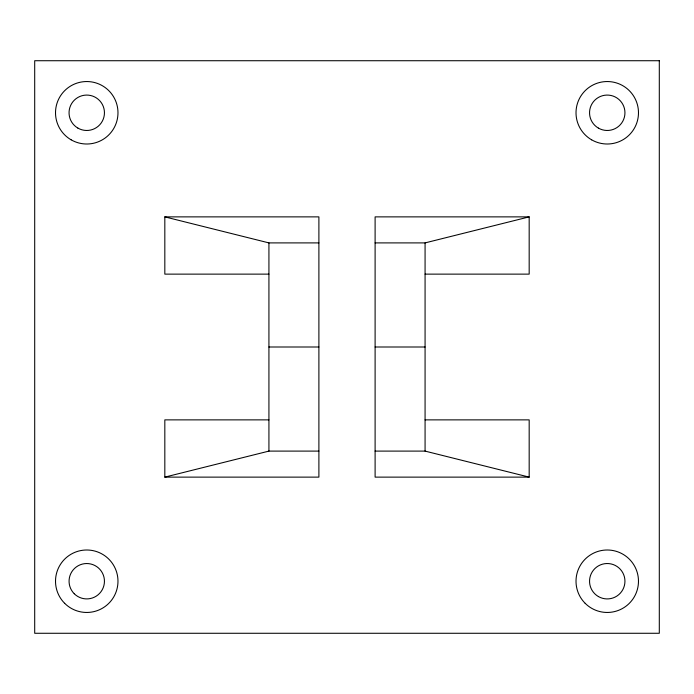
<?xml version="1.0" encoding="UTF-8"?>
<svg xmlns="http://www.w3.org/2000/svg" width="694" height="694" viewBox="0 0 694 694"><rect width="100%" height="100%" fill="white"/><g stroke="black" fill="none" stroke-linecap="round" stroke-linejoin="round"><path stroke-width="1.04" d="M375.107 242.9L425.075 242.9L529.175 216.875L529.175 274.13L425.075 274.13M268.925 419.87L164.825 419.87L164.825 477.125L268.925 451.1L318.893 451.1M268.925 274.13L164.825 274.13L164.825 216.875L318.893 216.875L318.893 477.125L164.825 477.125M529.175 216.875L375.107 216.875L375.107 477.125L529.175 477.125L529.175 419.87L425.075 419.87M164.825 216.875L268.925 242.9L318.893 242.9M268.925 347L318.893 347M375.107 347L425.075 347M375.107 451.1L425.075 451.1L529.175 477.125M425.075 242.9L425.075 451.1M268.925 242.9L268.925 451.1M659.3 60.725L34.7 60.725L34.7 633.275L659.3 633.275L659.3 60.725M64.663 603.312A31.23 31.23 0 0 0 116.913 589.31A31.23 31.23 0 0 0 78.665 551.062A31.23 31.23 0 0 0 64.663 603.312M585.163 603.312A31.23 31.23 0 0 0 637.413 589.31A31.23 31.23 0 0 0 599.165 551.062A31.23 31.23 0 0 0 585.163 603.312M591.635 139.824A31.23 31.23 0 0 0 638.48 112.775A31.23 31.23 0 0 0 591.635 85.726A31.23 31.23 0 0 0 591.635 139.824M71.135 139.824A31.23 31.23 0 0 0 117.98 112.775A31.23 31.23 0 0 0 71.135 85.726A31.23 31.23 0 0 0 71.135 139.824M74.241 593.734A17.697 17.697 0 0 0 103.84 585.805A17.697 17.697 0 0 0 82.17 564.135A17.697 17.697 0 0 0 74.241 593.734M598.401 596.554A17.697 17.697 0 0 0 624.947 581.225A17.697 17.697 0 0 0 598.401 565.896A17.697 17.697 0 0 0 598.401 596.554M598.401 128.104A17.697 17.697 0 0 0 624.947 112.775A17.697 17.697 0 0 0 598.401 97.446A17.697 17.697 0 0 0 598.401 128.104M77.901 128.104A17.697 17.697 0 0 0 104.447 112.775A17.697 17.697 0 0 0 77.901 97.446A17.697 17.697 0 0 0 77.901 128.104"/></g></svg>
